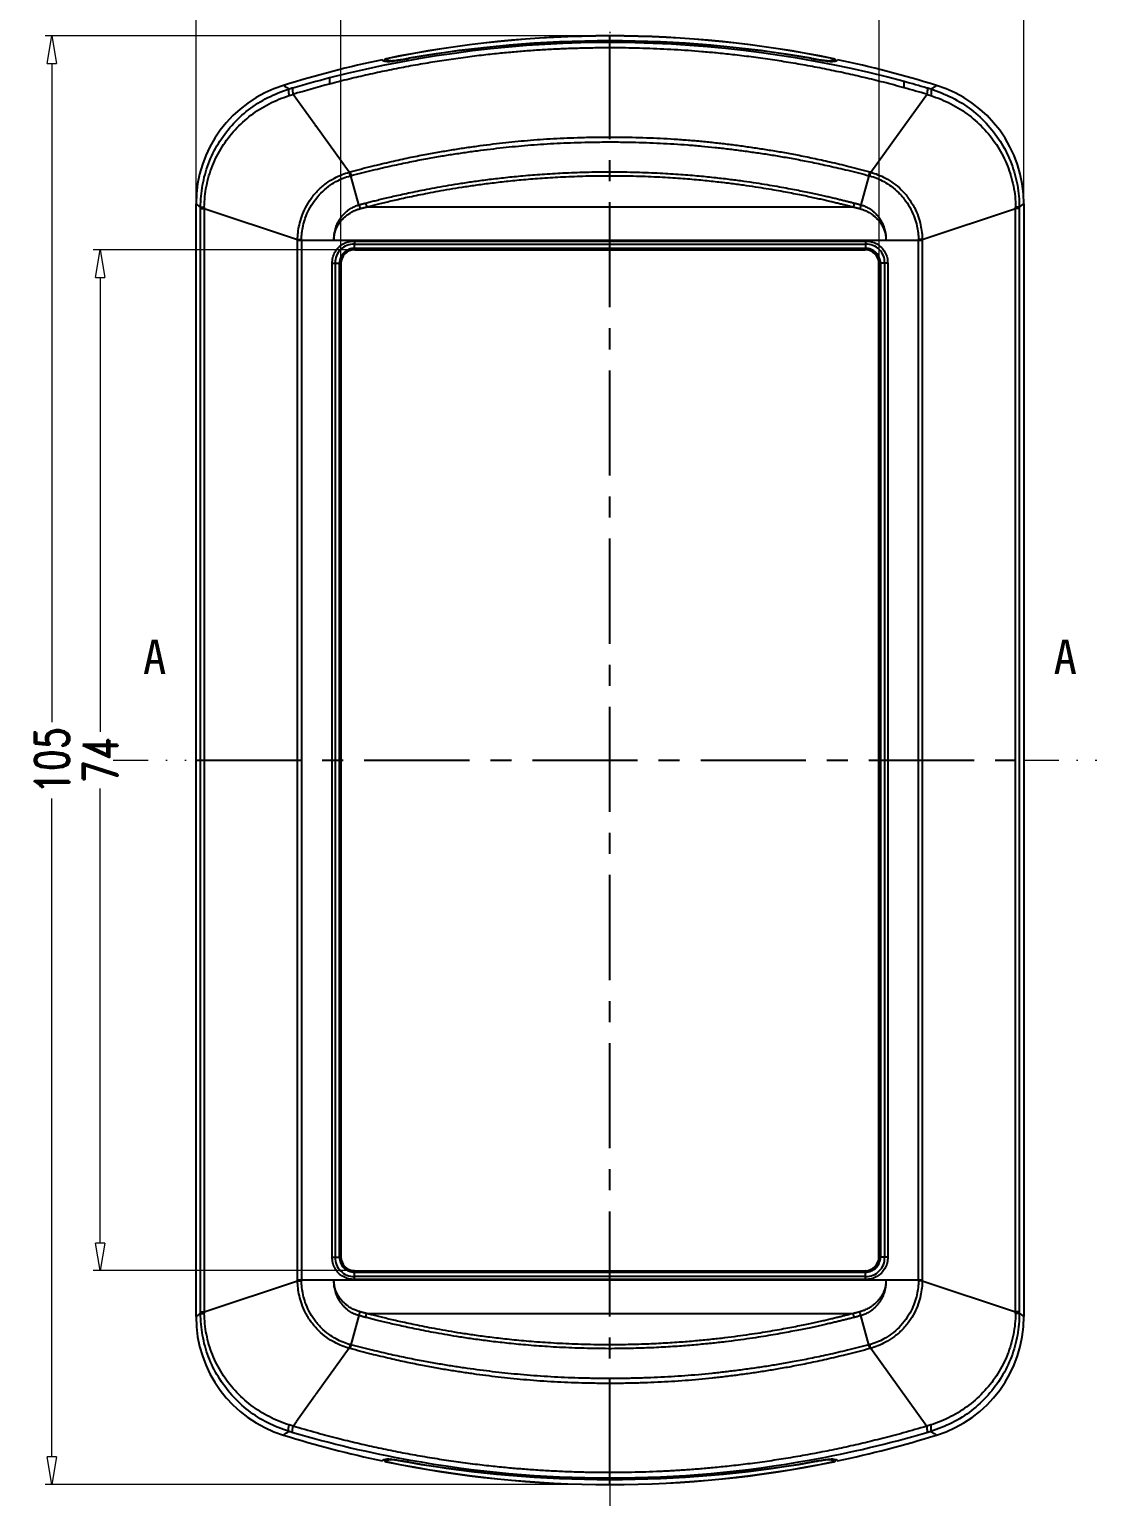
# Model space of a CAD drawing. Header units: millimetres. Extents: x 6083 to 6448, y 1315 to 1569.
# Drawn here: x 6227.2 to 6305.3, y 1408.4 to 1514.7 of the extents above; entities that cross this region are included whole.
import ezdxf
from ezdxf.enums import TextEntityAlignment as Align

# ---------------------------------------------------------------- set-up
doc = ezdxf.new("R2010")
doc.units = ezdxf.units.MM
doc.linetypes.add('CENTER', pattern=[50.8, 31.75, -6.35, 6.35, -6.35])
doc.linetypes.add('DIVIDE', pattern=[31.75, 12.7, -6.35, 0, -6.35, 0, -6.35])
doc.layers.add('dim', color=82, linetype='Continuous', lineweight=9)
doc.layers.add('hatch', color=56, linetype='Continuous', lineweight=9)
doc.styles.add('ROMAND', font='romand.shx', dxfattribs={"width": 0.75, "bigfont": 'gbcbig.shx'})
doc.styles.add('宋体', font='SimSun.ttf', dxfattribs={"height": 15})
doc.dimstyles.new('YanXiu', dxfattribs={"dimtxt": 2.5, "dimasz": 2.2, "dimexe": 1, "dimexo": 0, "dimgap": 0.66, "dimtad": 0, "dimzin": 9, "dimdsep": 46, "dimtxsty": 'ROMAND', "dimblk": 'CLOSEDBLANK', "dimcen": 0, "dimclrd": 3, "dimclre": 3, "dimclrt": 7, "dimazin": 2, "dimtfac": 1, "dimtofl": 0, "dimtmove": 0, "dimatfit": 3, "dimldrblk": 'CLOSEDBLANK', "dimfxl": 1, "dimlwd": 5, "dimlwe": 5, "dimarcsym": 0})

# ---------------------------------------------------------------- blocks, each defined once
blk = doc.blocks.new('_ClosedBlank')
at = {"color": 0, "linetype": 'ByBlock', "lineweight": -2}
for p, q in [((-1, 0.167), (0, 0)), ((-1, 0.167), (-1, -0.167)), ((0, 0), (-1, -0.167))]:
    blk.add_line(p, q, dxfattribs=at)
blk = doc.blocks.new('*D22')
at = {"layer": 'Defpoints', "color": 0, "transparency": 16777216}
for p in [(6288.81, 1521.97), (6249.81, 1497.76), (6288.81, 1497.76)]:
    blk.add_point(p, dxfattribs=at)
at = {"layer": 'dim', "color": 3, "lineweight": 5, "transparency": 16777216}
for p, q in [((6249.81, 1497.76), (6249.81, 1522.47)), ((6288.81, 1497.76), (6288.81, 1522.47)), ((6251.81, 1521.97), (6267.33, 1521.97)), ((6286.81, 1521.97), (6271.28, 1521.97))]:
    blk.add_line(p, q, dxfattribs=at)
at = {"layer": 'dim', "color": 3, "lineweight": 5, "transparency": 16777216, "xscale": 2, "yscale": 2, "zscale": 2, "rotation": 180}
blk.add_blockref('_ClosedBlank', (6249.81, 1521.97), dxfattribs=at)
at = {"layer": 'dim', "color": 3, "lineweight": 5, "transparency": 16777216, "xscale": 2, "yscale": 2, "zscale": 2}
blk.add_blockref('_ClosedBlank', (6288.81, 1521.97), dxfattribs=at)
at = {"layer": 'dim', "color": 7, "transparency": 16777216, "insert": (6269.31, 1521.97), "char_height": 2.5, "attachment_point": 5, "style": 'ROMAND'}
blk.add_mtext('39', dxfattribs=at)
blk = doc.blocks.new('*D23')
at = {"layer": 'Defpoints', "color": 0, "transparency": 16777216}
for p in [(6299.31, 1525.47), (6239.31, 1502.09), (6299.31, 1502.09)]:
    blk.add_point(p, dxfattribs=at)
at = {"layer": 'dim', "color": 3, "lineweight": 5, "transparency": 16777216}
for p, q in [((6239.31, 1502.09), (6239.31, 1525.97)), ((6241.31, 1525.47), (6267.33, 1525.47)), ((6297.31, 1525.47), (6271.28, 1525.47)), ((6299.31, 1502.09), (6299.31, 1525.97))]:
    blk.add_line(p, q, dxfattribs=at)
at = {"layer": 'dim', "color": 3, "lineweight": 5, "transparency": 16777216, "xscale": 2, "yscale": 2, "zscale": 2, "rotation": 180}
blk.add_blockref('_ClosedBlank', (6239.31, 1525.47), dxfattribs=at)
at = {"layer": 'dim', "color": 3, "lineweight": 5, "transparency": 16777216, "xscale": 2, "yscale": 2, "zscale": 2}
blk.add_blockref('_ClosedBlank', (6299.31, 1525.47), dxfattribs=at)
at = {"layer": 'dim', "color": 7, "transparency": 16777216, "insert": (6269.31, 1525.47), "char_height": 2.5, "attachment_point": 5, "style": 'ROMAND'}
blk.add_mtext('60', dxfattribs=at)
blk = doc.blocks.new('*D24')
at = {"layer": 'Defpoints', "color": 0, "transparency": 16777216}
for p in [(6250.8, 1498.76), (6232.36, 1424.76), (6250.8, 1424.76)]:
    blk.add_point(p, dxfattribs=at)
at = {"layer": 'dim', "color": 3, "lineweight": 5, "transparency": 16777216}
for p, q in [((6250.8, 1498.76), (6231.86, 1498.76)), ((6232.36, 1496.76), (6232.36, 1463.82)), ((6232.36, 1426.76), (6232.36, 1459.7)), ((6250.8, 1424.76), (6231.86, 1424.76))]:
    blk.add_line(p, q, dxfattribs=at)
at = {"layer": 'dim', "color": 3, "lineweight": 5, "transparency": 16777216, "xscale": 2, "yscale": 2, "zscale": 2}
for p, rotation in [((6232.36, 1498.76), 90), ((6232.36, 1424.76), 270)]:
    blk.add_blockref('_ClosedBlank', p, dxfattribs=dict(at, rotation=rotation))
at = {"layer": 'dim', "color": 7, "transparency": 16777216, "insert": (6232.36, 1461.76), "char_height": 2.5, "attachment_point": 5, "rotation": 90, "style": 'ROMAND'}
blk.add_mtext('74', dxfattribs=at)
blk = doc.blocks.new('*D25')
at = {"layer": 'Defpoints', "color": 0, "transparency": 16777216}
for p in [(6228.86, 1514.26), (6269.31, 1514.26), (6269.31, 1409.26)]:
    blk.add_point(p, dxfattribs=at)
at = {"layer": 'dim', "color": 3, "lineweight": 5, "transparency": 16777216}
for p, q in [((6269.31, 1514.26), (6228.36, 1514.26)), ((6228.86, 1512.26), (6228.86, 1464.53)), ((6228.86, 1411.26), (6228.86, 1458.98)), ((6269.31, 1409.26), (6228.36, 1409.26))]:
    blk.add_line(p, q, dxfattribs=at)
at = {"layer": 'dim', "color": 3, "lineweight": 5, "transparency": 16777216, "xscale": 2, "yscale": 2, "zscale": 2}
for p, rotation in [((6228.86, 1514.26), 90), ((6228.86, 1409.26), 270)]:
    blk.add_blockref('_ClosedBlank', p, dxfattribs=dict(at, rotation=rotation))
at = {"layer": 'dim', "color": 7, "transparency": 16777216, "insert": (6228.86, 1461.76), "char_height": 2.5, "attachment_point": 5, "rotation": 90, "style": 'ROMAND'}
blk.add_mtext('105', dxfattribs=at)

msp = doc.modelspace()

# ---------------------------------------------------------------- linework, layer by layer
at = {"color": 1, "linetype": 'CENTER', "ltscale": 0.24}
for p, q in [((6269.305, 1409.247), (6269.305, 1514.269)), ((6239.305, 1461.758), (6299.305, 1461.758))]:
    msp.add_line(p, q, dxfattribs=at)
at = {"color": 7, "linetype": 'Continuous'}
for p, q in [((6253.077, 1512.606), (6253.08, 1512.596)), ((6254.683, 1512.637), (6254.72, 1512.643)), ((6283.891, 1512.643), (6283.927, 1512.637)), ((6285.531, 1512.596), (6285.534, 1512.606)), ((6248.983, 1511.215), (6248.983, 1510.771)), ((6290.628, 1510.501), (6290.628, 1510.952)), ((6246.048, 1509.935), (6246.338, 1510.027)), ((6247.921, 1507.833), (6246.338, 1510.027)), ((6290.197, 1507.151), (6292.273, 1510.027)), ((6292.273, 1510.027), (6292.562, 1509.935)), ((6250.409, 1504.386), (6247.988, 1507.74)), ((6288.202, 1504.386), (6290.197, 1507.151)), ((6250.409, 1504.386), (6250.47, 1504.402)), ((6250.471, 1504.113), (6250.533, 1504.13)), ((6251.115, 1502.017), (6250.533, 1504.13)), ((6288.078, 1504.13), (6287.495, 1502.017)), ((6288.141, 1504.403), (6288.202, 1504.386)), ((6239.635, 1501.847), (6239.305, 1502.09)), ((6239.305, 1421.426), (6239.305, 1502.09)), ((6239.635, 1501.749), (6239.635, 1501.847)), ((6251.678, 1501.865), (6286.933, 1501.865)), ((6298.976, 1501.847), (6299.305, 1502.09)), ((6298.976, 1501.847), (6298.976, 1501.749)), ((6299.305, 1502.09), (6299.305, 1421.426)), ((6239.635, 1501.749), (6239.904, 1501.749)), ((6239.635, 1421.767), (6239.635, 1501.749)), ((6239.904, 1501.75), (6246.666, 1499.497)), ((6239.904, 1501.749), (6239.904, 1421.767)), ((6291.944, 1499.497), (6298.707, 1501.75)), ((6298.976, 1501.749), (6298.707, 1501.749)), ((6298.707, 1421.767), (6298.707, 1501.749)), ((6298.976, 1501.749), (6298.976, 1421.767)), ((6246.666, 1499.497), (6246.945, 1499.495)), ((6246.666, 1499.45), (6291.944, 1499.45)), ((6246.666, 1424.066), (6246.666, 1499.45)), ((6246.945, 1499.45), (6246.945, 1424.066)), ((6250.778, 1499.389), (6250.777, 1498.862)), ((6250.777, 1499.171), (6287.833, 1499.171)), ((6287.833, 1498.862), (6250.777, 1498.862)), ((6287.827, 1498.78), (6250.784, 1498.78)), ((6250.784, 1498.78), (6250.804, 1498.76)), ((6250.785, 1499.389), (6287.826, 1499.389)), ((6250.804, 1498.76), (6287.807, 1498.76)), ((6287.827, 1498.78), (6287.807, 1498.76)), ((6287.833, 1499.389), (6287.833, 1499.171)), ((6287.833, 1499.171), (6287.833, 1498.862)), ((6291.944, 1499.497), (6291.665, 1499.495)), ((6291.666, 1424.066), (6291.666, 1499.45)), ((6291.944, 1499.45), (6291.944, 1424.066)), ((6249.176, 1497.788), (6249.394, 1497.788)), ((6249.176, 1425.736), (6249.176, 1497.78)), ((6249.394, 1497.788), (6249.703, 1497.788)), ((6249.394, 1497.788), (6249.394, 1425.728)), ((6249.703, 1425.728), (6249.703, 1497.788)), ((6249.785, 1497.782), (6249.805, 1497.761)), ((6249.785, 1497.782), (6249.785, 1425.734)), ((6249.805, 1497.761), (6249.805, 1425.755)), ((6288.826, 1497.782), (6288.805, 1497.761)), ((6288.805, 1425.755), (6288.805, 1497.761)), ((6288.826, 1425.734), (6288.826, 1497.782)), ((6289.434, 1497.788), (6288.908, 1497.788)), ((6288.908, 1497.788), (6288.908, 1425.728)), ((6289.217, 1425.728), (6289.217, 1497.788)), ((6289.434, 1497.78), (6289.434, 1425.736)), ((6249.176, 1425.728), (6249.394, 1425.728)), ((6249.394, 1425.728), (6249.703, 1425.728)), ((6249.785, 1425.734), (6249.805, 1425.755)), ((6288.826, 1425.734), (6288.805, 1425.755)), ((6289.434, 1425.728), (6288.908, 1425.728)), ((6287.833, 1424.345), (6250.777, 1424.345)), ((6250.778, 1424.127), (6250.778, 1424.654)), ((6250.778, 1424.654), (6287.833, 1424.654)), ((6250.784, 1424.736), (6250.804, 1424.756)), ((6250.784, 1424.736), (6287.827, 1424.736)), ((6250.804, 1424.756), (6287.807, 1424.756)), ((6287.827, 1424.736), (6287.807, 1424.756)), ((6287.833, 1424.345), (6287.833, 1424.654)), ((6287.833, 1424.127), (6287.833, 1424.345)), ((6239.904, 1421.766), (6246.666, 1424.019)), ((6291.944, 1424.066), (6246.666, 1424.066)), ((6246.666, 1424.019), (6246.945, 1424.021)), ((6287.826, 1424.127), (6250.785, 1424.127)), ((6291.944, 1424.019), (6291.665, 1424.021)), ((6291.944, 1424.019), (6298.707, 1421.766)), ((6239.635, 1421.669), (6239.305, 1421.426)), ((6239.635, 1421.669), (6239.635, 1421.767)), ((6239.635, 1421.767), (6239.904, 1421.767)), ((6251.115, 1421.499), (6250.533, 1419.386)), ((6251.678, 1421.651), (6286.933, 1421.651)), ((6288.078, 1419.386), (6287.495, 1421.499)), ((6298.976, 1421.767), (6298.707, 1421.767)), ((6298.976, 1421.767), (6298.976, 1421.669)), ((6298.976, 1421.669), (6299.305, 1421.426)), ((6250.409, 1419.13), (6247.988, 1415.776)), ((6250.47, 1419.114), (6250.409, 1419.13)), ((6250.533, 1419.386), (6250.471, 1419.403)), ((6288.202, 1419.13), (6288.141, 1419.113)), ((6288.202, 1419.13), (6292.273, 1413.489)), ((6247.921, 1415.683), (6246.576, 1413.82)), ((6246.338, 1413.489), (6246.048, 1413.581)), ((6246.338, 1413.489), (6246.576, 1413.82)), ((6292.562, 1413.581), (6292.273, 1413.489)), ((6253.08, 1410.92), (6253.077, 1410.91)), ((6254.72, 1410.873), (6254.683, 1410.879)), ((6283.927, 1410.879), (6283.891, 1410.873)), ((6285.534, 1410.91), (6285.531, 1410.92))]:
    msp.add_line(p, q, dxfattribs=at)
for centre, radius, start, end in [((6269.305, 1431.944), 81.835, 74.89673, 104.37917), ((6269.305, 1434.258), 80.011, 78.29749, 101.70251), ((6269.305, 1434.258), 80, 78.29819, 101.70181), ((6269.305, 1428.76), 85.126, 80.11124, 99.88876), ((6269.305, 1428.758), 85.144, 80.13651, 99.86349), ((6269.305, 1434.258), 80, 101.90034, 107.21133), ((6253.117, 1512.41), 0.2, 101.70251, 165.86697), ((6253.121, 1512.403), 0.201, 153.65234, 164.38127), ((6253.121, 1512.4), 0.201, 153.63052, 163.57429), ((6253.119, 1512.404), 0.199, 131.00105, 153.56978), ((6253.12, 1512.4), 0.199, 130.42677, 153.55119), ((6253.118, 1512.405), 0.197, 127.5384, 130.99511), ((6253.118, 1512.402), 0.197, 127.52809, 130.41763), ((6285.493, 1512.41), 0.2, 14.13288, 78.29749), ((6285.492, 1512.402), 0.197, 49.58263, 52.47202), ((6285.493, 1512.405), 0.197, 49.00492, 52.4616), ((6285.491, 1512.4), 0.199, 26.44891, 49.57349), ((6285.492, 1512.404), 0.199, 26.43024, 48.99897), ((6285.489, 1512.4), 0.201, 16.42581, 26.36958), ((6285.49, 1512.403), 0.201, 15.61874, 26.34768), ((6269.305, 1434.258), 80, 72.78867, 78.09966), ((6253.473, 1512.273), 0.196, 127.95039, 132.25858), ((6285.138, 1512.273), 0.196, 47.73645, 52.04953), ((6248.29, 1502.093), 8.985, 107.19763, 180.0137), ((6277.672, 1403.421), 111.559, 106.31878, 106.4668), ((6269.264, 1432.146), 81.629, 104.38648, 106.32007), ((6269.352, 1433.276), 80.127, 104.72726, 106.69205), ((6269.497, 1432.883), 80.44, 73.55089, 74.77047), ((6269.337, 1432.111), 81.665, 73.68049, 74.88747), ((6260.772, 1402.856), 112.148, 73.5334, 73.68082), ((6290.321, 1502.093), 8.985, 359.9863, 72.80237), ((6255.629, 1505.435), 5.324, 191.3659, 194.37809), ((6255.733, 1505.477), 5.372, 191.5399, 194.52513), ((6282.878, 1505.478), 5.372, 345.47222, 348.46001), ((6286.716, 1499.905), 4.44, 71.3124, 72.13261), ((6282.982, 1505.436), 5.325, 345.61746, 348.62959), ((6248.114, 1501.749), 8.21, 179.2618, 179.99563), ((6290.497, 1501.749), 8.21, 0.00437, 0.7382), ((6252.519, 1499.45), 5.852, 179.53854, 180.00137), ((6251.781, 1499.474), 4.836, 179.75134, 180.28457), ((6250.727, 1497.838), 1.334, 87.85576, 182.13985), ((6250.773, 1497.792), 1.07, 89.77382, 180.24401), ((6250.783, 1497.782), 0.998, 89.95139, 180.02977), ((6287.828, 1497.782), 0.998, 359.95141, 90.02981), ((6287.883, 1497.838), 1.334, 357.85576, 92.13985), ((6287.838, 1497.792), 1.07, 359.77529, 90.24258), ((6286.829, 1499.474), 4.836, 359.71543, 0.24866), ((6286.062, 1499.45), 5.882, 359.9998, 0.4603), ((6250.727, 1425.678), 1.334, 177.86101, 272.14502), ((6250.773, 1425.724), 1.07, 179.75299, 270.24094), ((6250.783, 1425.734), 0.998, 179.96382, 270.03344), ((6287.828, 1425.734), 0.998, 269.96381, 0.03345), ((6287.838, 1425.724), 1.07, 269.75299, 0.24094), ((6287.883, 1425.678), 1.334, 267.86101, 2.14502), ((6252.532, 1424.066), 5.866, 179.99916, 180.46094), ((6251.781, 1424.042), 4.836, 179.71543, 180.24866), ((6286.829, 1424.042), 4.836, 359.75134, 0.28457), ((6286.063, 1424.066), 5.881, 359.53966, 0.00024), ((6248.29, 1421.423), 8.985, 179.9863, 252.80237), ((6248.114, 1421.767), 8.21, 180.00437, 180.7382), ((6290.321, 1421.423), 8.985, 287.19763, 0.0137), ((6290.497, 1421.767), 8.21, 359.2618, 359.99563), ((6255.63, 1418.08), 5.325, 165.61596, 168.62783), ((6255.733, 1418.039), 5.372, 165.4748, 168.46237), ((6286.716, 1423.611), 4.44, 287.86741, 288.68762), ((6282.877, 1418.038), 5.372, 11.54225, 14.5277), ((6282.982, 1418.08), 5.325, 11.37025, 14.38247), ((6269.305, 1489.258), 80, 252.78867, 258.09966), ((6277.672, 1520.095), 111.559, 253.5332, 253.68122), ((6269.258, 1491.349), 81.607, 253.68021, 259.73446), ((6269.352, 1491.354), 81.612, 280.26566, 286.31934), ((6269.305, 1489.258), 80, 281.90034, 287.21133), ((6260.772, 1520.66), 112.148, 286.31918, 286.4666), ((6253.117, 1411.106), 0.2, 194.13289, 258.29749), ((6253.121, 1411.113), 0.201, 195.61876, 206.34768), ((6253.121, 1411.116), 0.201, 196.42583, 206.36958), ((6253.119, 1411.113), 0.199, 206.43024, 228.99897), ((6253.12, 1411.116), 0.199, 206.44891, 229.57349), ((6253.118, 1411.111), 0.197, 229.00492, 232.4616), ((6253.118, 1411.114), 0.197, 229.58263, 232.47202), ((6269.305, 1489.258), 80.011, 258.29749, 281.70251), ((6269.305, 1489.258), 80, 258.29819, 281.70181), ((6253.473, 1411.243), 0.196, 227.74135, 232.04954), ((6269.305, 1494.756), 85.126, 260.11124, 279.88876), ((6269.305, 1491.582), 81.844, 259.73065, 280.26931), ((6269.305, 1494.758), 85.144, 260.13651, 279.86349), ((6285.138, 1411.243), 0.196, 307.9504, 312.26348), ((6285.493, 1411.106), 0.2, 281.70251, 345.86698), ((6285.492, 1411.114), 0.197, 307.52809, 310.41763), ((6285.493, 1411.111), 0.197, 307.5384, 310.99511), ((6285.491, 1411.116), 0.199, 310.42677, 333.55119), ((6285.492, 1411.113), 0.199, 311.00105, 333.56978), ((6285.489, 1411.116), 0.201, 333.63052, 343.57432), ((6285.49, 1411.113), 0.201, 333.65234, 344.38129)]:
    msp.add_arc(centre, radius, start, end, dxfattribs=at)
for centre, major_axis, start_param, end_param in [((6250.807, 1497.759), (0.709, -0.709), 2.357564, 3.9256213), ((6287.804, 1497.759), (0.709, 0.709), -0.7840286, 0.7840286), ((6250.807, 1425.757), (0.709, 0.709), 2.357564, 3.9256213), ((6287.804, 1425.757), (-0.709, 0.709), 2.357564, 3.9256213)]:
    msp.add_ellipse(centre, major_axis=major_axis, ratio=0.9972647, start_param=start_param, end_param=end_param, dxfattribs=at)
for points, start_tangent, end_tangent in [([(6290.628, 1510.501), (6289.125, 1510.901), (6287.739, 1511.243), (6286.392, 1511.549), (6285.029, 1511.835), (6283.638, 1512.101), (6282.245, 1512.342), (6280.913, 1512.548), (6279.531, 1512.739), (6278.189, 1512.9), (6277.007, 1513.024), (6275.966, 1513.117), (6274.97, 1513.194), (6273.963, 1513.259), (6272.952, 1513.312), (6271.943, 1513.352), (6270.933, 1513.379), (6269.911, 1513.393), (6268.866, 1513.394), (6267.797, 1513.381), (6266.712, 1513.353), (6265.619, 1513.31), (6264.521, 1513.252), (6263.436, 1513.18), (6262.367, 1513.094), (6261.243, 1512.988), (6260.002, 1512.852), (6258.656, 1512.683), (6257.293, 1512.488), (6255.924, 1512.268), (6254.522, 1512.017), (6253.13, 1511.743), (6251.765, 1511.449), (6250.404, 1511.13), (6248.983, 1510.771)], (-0.9637779, 0.2667062), (-0.9671529, -0.2541952)), ([(6252.809, 1512.539), (6252.862, 1512.481), (6252.981, 1512.438), (6253.165, 1512.408)], (0.3037825, -0.9527414), (0.994465, -0.1050681)), ([(6253.079, 1512.599), (6252.997, 1512.562)], (-0.9791799, -0.2029945), (-0.7929695, -0.6092614)), ([(6253.08, 1512.596), (6252.998, 1512.558)], (-0.9791634, -0.203074), (-0.7930719, -0.6091281)), ([(6253.08, 1512.596), (6253.132, 1512.539), (6253.25, 1512.495)], (0.2943497, -0.9556978), (0.9744759, -0.2244922)), ([(6253.165, 1512.408), (6253.249, 1512.408), (6253.387, 1512.42), (6253.575, 1512.443), (6253.805, 1512.476), (6254.072, 1512.518), (6254.369, 1512.567), (6254.686, 1512.621)], (0.994465, -0.1050681), (0.9851555, 0.1716643)), ([(6253.25, 1512.495), (6253.433, 1512.465)], (0.9744759, -0.2244922), (0.9941869, -0.1076679)), ([(6253.433, 1512.465), (6253.352, 1512.428)], (-0.9782755, -0.207309), (-0.7885909, -0.6149182)), ([(6253.433, 1512.465), (6253.455, 1512.464), (6253.486, 1512.464), (6253.53, 1512.467), (6253.588, 1512.472), (6253.665, 1512.48), (6253.762, 1512.492), (6253.885, 1512.508), (6254.038, 1512.531), (6254.225, 1512.56), (6254.451, 1512.597), (6254.683, 1512.637)], (0.9941877, -0.1076607), (0.9853576, 0.1705002)), ([(6254.72, 1512.643), (6254.708, 1512.624)], (-0.917194, -0.398441), (-0.276214, -0.9610962)), ([(6283.891, 1512.643), (6283.903, 1512.624)], (0.9171187, -0.3986143), (0.2761998, -0.9611002)), ([(6283.925, 1512.621), (6284.243, 1512.567), (6284.54, 1512.518), (6284.808, 1512.476), (6285.038, 1512.443), (6285.224, 1512.42), (6285.362, 1512.408), (6285.446, 1512.408)], (0.9851555, -0.1716643), (0.994465, 0.1050681)), ([(6283.927, 1512.637), (6284.178, 1512.594), (6284.419, 1512.555), (6284.615, 1512.525), (6284.771, 1512.502), (6284.895, 1512.486), (6284.99, 1512.475), (6285.062, 1512.468), (6285.115, 1512.465), (6285.153, 1512.464), (6285.178, 1512.465)], (0.9853573, -0.1705019), (0.9941869, 0.1076681)), ([(6285.178, 1512.465), (6285.361, 1512.495)], (0.9941868, 0.1076688), (0.9744775, 0.224485)), ([(6285.178, 1512.465), (6285.258, 1512.428)], (0.9782752, -0.2073105), (0.7885902, -0.6149192)), ([(6285.361, 1512.495), (6285.479, 1512.539), (6285.531, 1512.596)], (0.9744775, 0.224485), (0.29435, 0.9556977)), ([(6285.446, 1512.408), (6285.63, 1512.438), (6285.749, 1512.481), (6285.802, 1512.539)], (0.994465, 0.1050681), (0.3037825, 0.9527414)), ([(6285.531, 1512.596), (6285.612, 1512.558)], (0.9791638, -0.2030719), (0.7930731, -0.6091265)), ([(6285.532, 1512.599), (6285.613, 1512.562)], (0.9791798, -0.2029948), (0.7929695, -0.6092614)), ([(6239.635, 1501.847), (6239.777, 1503.439), (6240.208, 1504.994), (6240.923, 1506.459), (6241.9, 1507.778), (6243.11, 1508.904), (6244.506, 1509.787), (6246.05, 1510.404)], (-0.0002441, 1), (0.9586603, 0.2845529)), ([(6246.05, 1510.404), (6245.951, 1510.468), (6245.851, 1510.534), (6245.745, 1510.603), (6245.634, 1510.676)], (-0.8369937, 0.5472125), (-0.8378872, 0.5458434)), ([(6246.049, 1510.404), (6246.018, 1510.327), (6246.017, 1510.166), (6246.048, 1509.935)], (-0.8319719, -0.5548177), (0.1742805, -0.984696)), ([(6246.326, 1510.486), (6246.3, 1510.412), (6246.304, 1510.254), (6246.337, 1510.027)], (-0.8137032, -0.5812806), (0.1826322, -0.9831813)), ([(6292.284, 1510.486), (6292.31, 1510.412), (6292.306, 1510.254), (6292.273, 1510.027)], (0.8136899, -0.5812992), (-0.182624, -0.9831828)), ([(6292.561, 1510.404), (6292.659, 1510.468), (6292.76, 1510.534), (6292.865, 1510.603), (6292.977, 1510.676)], (0.8369937, 0.5472125), (0.8378872, 0.5458434)), ([(6292.561, 1510.404), (6294.105, 1509.787), (6295.5, 1508.904), (6296.711, 1507.778), (6297.688, 1506.459), (6298.402, 1504.993), (6298.833, 1503.439), (6298.976, 1501.847)], (0.9586603, -0.2845531), (-0.0002448, -1)), ([(6292.561, 1510.404), (6292.593, 1510.327), (6292.593, 1510.166), (6292.562, 1509.935)], (0.831992, -0.5547877), (-0.1742791, -0.9846963)), ([(6239.905, 1501.855), (6240.061, 1503.37), (6240.493, 1504.839), (6241.192, 1506.216), (6242.135, 1507.454), (6243.286, 1508.506), (6244.599, 1509.337), (6246.048, 1509.935)], (0.0116755, 0.9999318), (0.9531935, 0.302361)), ([(6292.562, 1509.935), (6294.012, 1509.337), (6295.325, 1508.507), (6296.475, 1507.454), (6297.418, 1506.216), (6298.117, 1504.839), (6298.55, 1503.37), (6298.706, 1501.855)], (0.9531926, -0.3023638), (0.0116734, -0.9999319)), ([(6247.921, 1507.833), (6247.938, 1507.794), (6247.962, 1507.76)], (0.3077248, -0.9514754), (0.5817603, -0.8133603)), ([(6247.962, 1507.76), (6247.972, 1507.747), (6247.988, 1507.74)], (0.5817603, -0.8133603), (0.978374, -0.2068435)), ([(6250.47, 1504.402), (6252.041, 1504.815), (6253.464, 1505.157), (6254.752, 1505.438), (6255.915, 1505.669), (6256.965, 1505.858), (6257.93, 1506.019), (6258.915, 1506.169), (6259.907, 1506.308), (6260.849, 1506.428), (6261.754, 1506.533), (6262.644, 1506.624), (6263.549, 1506.705), (6264.493, 1506.775), (6265.461, 1506.832), (6266.442, 1506.877), (6267.466, 1506.91), (6268.575, 1506.929), (6269.786, 1506.931), (6270.915, 1506.915), (6271.956, 1506.885), (6272.956, 1506.842), (6273.959, 1506.785), (6274.966, 1506.712), (6275.962, 1506.625), (6276.943, 1506.524), (6277.91, 1506.41), (6278.885, 1506.284), (6279.879, 1506.142), (6280.855, 1505.991), (6281.828, 1505.827), (6282.876, 1505.634), (6284.015, 1505.405), (6285.252, 1505.133), (6286.613, 1504.804), (6288.141, 1504.403)], (0.9645157, 0.2640255), (0.9645041, -0.2640678)), ([(6250.533, 1504.13), (6252.101, 1504.529), (6253.521, 1504.859), (6254.806, 1505.131), (6255.966, 1505.354), (6257.012, 1505.538), (6257.974, 1505.693), (6258.956, 1505.838), (6259.945, 1505.972), (6260.884, 1506.089), (6261.786, 1506.19), (6262.672, 1506.278), (6263.574, 1506.356), (6264.513, 1506.423), (6265.477, 1506.479), (6266.453, 1506.522), (6267.473, 1506.553), (6268.578, 1506.572), (6269.784, 1506.574), (6270.909, 1506.559), (6271.945, 1506.53), (6272.941, 1506.488), (6273.939, 1506.433), (6274.942, 1506.363), (6275.934, 1506.278), (6276.91, 1506.181), (6277.874, 1506.071), (6278.846, 1505.949), (6279.838, 1505.812), (6280.811, 1505.666), (6281.78, 1505.507), (6282.825, 1505.321), (6283.96, 1505.1), (6285.194, 1504.836), (6286.552, 1504.519), (6288.078, 1504.13)], (0.9666103, 0.256251), (0.9665985, -0.2562954)), ([(6246.666, 1499.497), (6246.7, 1500.018), (6246.793, 1500.569), (6246.964, 1501.164), (6247.238, 1501.806), (6247.641, 1502.468), (6248.166, 1503.084), (6248.751, 1503.582), (6249.332, 1503.947), (6249.887, 1504.206), (6250.409, 1504.386)], (0.0133458, 0.9999109), (0.9594803, 0.2817758)), ([(6246.945, 1499.495), (6246.975, 1499.984), (6247.063, 1500.503), (6247.225, 1501.062), (6247.485, 1501.666), (6247.863, 1502.288), (6248.353, 1502.869), (6248.899, 1503.345), (6249.444, 1503.699), (6249.97, 1503.948), (6250.471, 1504.113)], (0.0073128, 0.9999733), (0.9660315, 0.2584244)), ([(6251.592, 1502.143), (6251.919, 1502.227), (6252.281, 1502.319), (6252.68, 1502.417), (6253.119, 1502.523), (6253.6, 1502.635), (6254.129, 1502.754), (6254.709, 1502.88), (6255.346, 1503.012), (6256.043, 1503.149), (6256.804, 1503.291), (6257.632, 1503.436), (6258.531, 1503.581), (6259.51, 1503.726), (6260.575, 1503.867), (6261.736, 1504.003), (6263.002, 1504.128), (6264.384, 1504.239), (6265.893, 1504.329), (6267.542, 1504.39), (6269.345, 1504.412), (6271.236, 1504.385), (6272.948, 1504.317), (6274.447, 1504.223), (6275.78, 1504.113), (6276.974, 1503.992), (6278.048, 1503.866), (6279.016, 1503.738), (6279.893, 1503.61), (6280.69, 1503.483), (6281.416, 1503.36), (6282.079, 1503.241), (6282.684, 1503.127), (6283.237, 1503.017), (6283.744, 1502.913), (6284.208, 1502.814), (6284.633, 1502.72), (6285.023, 1502.632), (6285.382, 1502.548), (6285.713, 1502.47), (6286.019, 1502.396), (6286.302, 1502.326), (6286.562, 1502.26), (6286.801, 1502.2), (6287.019, 1502.143)], (0.9677282, 0.2519962), (0.9677268, -0.2520016)), ([(6251.678, 1501.865), (6252.004, 1501.949), (6252.364, 1502.04), (6252.761, 1502.139), (6253.198, 1502.244), (6253.677, 1502.356), (6254.203, 1502.475), (6254.78, 1502.6), (6255.414, 1502.733), (6256.108, 1502.87), (6256.865, 1503.012), (6257.689, 1503.156), (6258.583, 1503.301), (6259.557, 1503.446), (6260.617, 1503.587), (6261.773, 1503.723), (6263.033, 1503.848), (6264.408, 1503.959), (6265.909, 1504.049), (6267.55, 1504.109), (6269.345, 1504.132), (6271.226, 1504.105), (6272.93, 1504.037), (6274.422, 1503.943), (6275.748, 1503.833), (6276.937, 1503.712), (6278.005, 1503.586), (6278.969, 1503.458), (6279.842, 1503.33), (6280.635, 1503.204), (6281.357, 1503.081), (6282.017, 1502.962), (6282.619, 1502.847), (6283.17, 1502.738), (6283.673, 1502.634), (6284.135, 1502.535), (6284.558, 1502.441), (6284.946, 1502.353), (6285.304, 1502.27), (6285.633, 1502.191), (6285.938, 1502.117), (6286.219, 1502.047), (6286.478, 1501.982), (6286.715, 1501.921), (6286.933, 1501.865)], (0.9674693, 0.2529883), (0.967468, -0.2529932)), ([(6288.139, 1504.114), (6288.647, 1503.946), (6289.161, 1503.702), (6289.692, 1503.361), (6290.233, 1502.894), (6290.731, 1502.311), (6291.121, 1501.676), (6291.385, 1501.064), (6291.547, 1500.504), (6291.635, 1499.988), (6291.665, 1499.495)], (0.9660281, -0.258437), (0.0073136, -0.9999733)), ([(6288.202, 1504.386), (6288.73, 1504.204), (6289.272, 1503.951), (6289.837, 1503.598), (6290.418, 1503.11), (6290.952, 1502.493), (6291.367, 1501.817), (6291.647, 1501.166), (6291.817, 1500.571), (6291.91, 1500.023), (6291.944, 1499.497)], (0.9594748, -0.2817943), (0.0133451, -0.999911)), ([(6239.635, 1501.847), (6239.674, 1501.85), (6239.766, 1501.853), (6239.905, 1501.855)], (0.9766728, 0.2147331), (0.999918, 0.012806)), ([(6249.305, 1499.45), (6249.304, 1499.592), (6249.311, 1499.739), (6249.327, 1499.896), (6249.356, 1500.067), (6249.402, 1500.253), (6249.47, 1500.457), (6249.564, 1500.678), (6249.685, 1500.905), (6249.83, 1501.121), (6249.99, 1501.316), (6250.156, 1501.482), (6250.317, 1501.618), (6250.47, 1501.725), (6250.613, 1501.811), (6250.747, 1501.88), (6250.873, 1501.935), (6250.995, 1501.98), (6251.115, 1502.017)], (-0.03647, 0.9993347), (0.9644791, 0.2641592)), ([(6251.115, 1502.017), (6251.209, 1502.042), (6251.303, 1502.067), (6251.397, 1502.092), (6251.494, 1502.118), (6251.592, 1502.143)], (0.964762, 0.2631241), (0.9677075, 0.2520759)), ([(6251.115, 1502.017), (6251.143, 1501.92), (6251.173, 1501.827), (6251.204, 1501.742)], (0.2565585, -0.9665287), (0.3655535, -0.9307903)), ([(6251.204, 1501.742), (6251.297, 1501.766), (6251.391, 1501.79), (6251.485, 1501.814), (6251.581, 1501.839), (6251.678, 1501.865)], (0.9686676, 0.2483608), (0.9629577, 0.2696526)), ([(6251.592, 1502.143), (6251.618, 1502.045), (6251.648, 1501.951), (6251.678, 1501.865)], (0.2460563, -0.9692555), (0.3546635, -0.934994)), ([(6287.019, 1502.143), (6286.993, 1502.045), (6286.963, 1501.951), (6286.933, 1501.865)], (-0.2464765, -0.9691488), (-0.3541557, -0.9351865)), ([(6286.933, 1501.865), (6287.029, 1501.839), (6287.125, 1501.814), (6287.22, 1501.79), (6287.313, 1501.766), (6287.407, 1501.742)], (0.9629702, -0.2696077), (0.9686675, -0.2483612)), ([(6287.019, 1502.143), (6287.116, 1502.118), (6287.213, 1502.092), (6287.308, 1502.067), (6287.401, 1502.042), (6287.495, 1502.017)], (0.9677047, -0.2520864), (0.9647618, -0.2631246)), ([(6287.495, 1502.017), (6287.468, 1501.92), (6287.438, 1501.827), (6287.407, 1501.742)], (-0.2565462, -0.966532), (-0.3655566, -0.9307891)), ([(6287.495, 1502.017), (6287.613, 1501.981), (6287.737, 1501.935), (6287.868, 1501.878), (6288.006, 1501.807), (6288.151, 1501.719), (6288.302, 1501.611), (6288.456, 1501.481), (6288.612, 1501.326), (6288.763, 1501.145), (6288.904, 1500.939), (6289.028, 1500.716), (6289.128, 1500.49), (6289.202, 1500.276), (6289.252, 1500.077), (6289.284, 1499.895), (6289.301, 1499.731), (6289.307, 1499.583), (6289.305, 1499.45)], (0.964479, -0.2641595), (-0.0364589, -0.9993352)), ([(6298.976, 1501.847), (6298.937, 1501.85), (6298.845, 1501.853), (6298.706, 1501.855)], (-0.9766872, 0.2146674), (-0.999918, 0.0128049)), ([(6249.305, 1499.45), (6249.306, 1499.592), (6249.318, 1499.739), (6249.344, 1499.893), (6249.386, 1500.059), (6249.449, 1500.236), (6249.537, 1500.427), (6249.655, 1500.628), (6249.799, 1500.828), (6249.961, 1501.015), (6250.133, 1501.179), (6250.304, 1501.315), (6250.465, 1501.424), (6250.612, 1501.51), (6250.748, 1501.578), (6250.872, 1501.633), (6250.988, 1501.676), (6251.097, 1501.712), (6251.204, 1501.742)], (-0.0364736, 0.9993346), (0.9686605, 0.2483883)), ([(6287.407, 1501.742), (6287.511, 1501.713), (6287.623, 1501.676), (6287.742, 1501.631), (6287.871, 1501.575), (6288.008, 1501.505), (6288.154, 1501.419), (6288.309, 1501.314), (6288.469, 1501.186), (6288.63, 1501.035), (6288.788, 1500.858), (6288.934, 1500.662), (6289.057, 1500.457), (6289.153, 1500.258), (6289.221, 1500.069), (6289.267, 1499.892), (6289.294, 1499.73), (6289.305, 1499.583), (6289.305, 1499.45)], (0.9686607, -0.2483878), (-0.0364572, -0.9993352)), ([(6249.176, 1497.78), (6249.22, 1498.197), (6249.375, 1498.592), (6249.632, 1498.931), (6249.97, 1499.188), (6250.366, 1499.345), (6250.785, 1499.389)], (-0.0292547, 0.999572), (0.9996825, -0.025199)), ([(6250.784, 1498.78), (6250.782, 1498.792), (6250.78, 1498.82), (6250.778, 1498.862)], (-0.4512948, 0.8923749), (-0.0390682, 0.9992365)), ([(6287.826, 1499.389), (6288.242, 1499.345), (6288.637, 1499.19), (6288.976, 1498.934), (6289.233, 1498.595), (6289.39, 1498.2), (6289.434, 1497.78)], (0.999572, 0.0292547), (-0.025199, -0.9996825)), ([(6287.827, 1498.78), (6287.829, 1498.792), (6287.831, 1498.82), (6287.833, 1498.862)], (0.4626571, 0.8865373), (0.0396762, 0.9992126)), ([(6249.785, 1497.782), (6249.773, 1497.784), (6249.745, 1497.786), (6249.703, 1497.788)], (-0.8865373, 0.4626571), (-0.9992126, 0.0396762)), ([(6288.826, 1497.782), (6288.838, 1497.784), (6288.865, 1497.786), (6288.908, 1497.788)], (0.8923749, 0.4512948), (0.9992365, 0.0390682)), ([(6250.785, 1424.127), (6250.369, 1424.171), (6249.974, 1424.326), (6249.634, 1424.583), (6249.377, 1424.921), (6249.221, 1425.317), (6249.176, 1425.736)], (-0.9995715, -0.0292727), (0.0251821, 0.9996829)), ([(6249.785, 1425.734), (6249.773, 1425.732), (6249.745, 1425.73), (6249.703, 1425.728)], (-0.8922113, -0.4516181), (-0.9992379, -0.0390342)), ([(6289.434, 1425.736), (6289.391, 1425.32), (6289.235, 1424.924), (6288.978, 1424.585), (6288.64, 1424.328), (6288.244, 1424.171), (6287.826, 1424.127)], (0.0292727, -0.9995715), (-0.9996829, 0.0251821)), ([(6288.826, 1425.734), (6288.838, 1425.732), (6288.865, 1425.73), (6288.908, 1425.728)], (0.886536, -0.4626596), (0.9992126, -0.0396758)), ([(6250.784, 1424.736), (6250.782, 1424.724), (6250.78, 1424.696), (6250.778, 1424.654)], (-0.4626596, -0.886536), (-0.0396758, -0.9992126)), ([(6287.827, 1424.736), (6287.829, 1424.724), (6287.831, 1424.696), (6287.833, 1424.654)], (0.4516181, -0.8922113), (0.0390342, -0.9992379)), ([(6250.409, 1419.13), (6249.881, 1419.312), (6249.339, 1419.565), (6248.773, 1419.918), (6248.193, 1420.406), (6247.659, 1421.024), (6247.244, 1421.699), (6246.964, 1422.351), (6246.793, 1422.945), (6246.7, 1423.493), (6246.666, 1424.019)], (-0.9594795, 0.2817783), (-0.0133451, 0.999911)), ([(6250.471, 1419.403), (6249.964, 1419.57), (6249.45, 1419.814), (6248.919, 1420.155), (6248.377, 1420.622), (6247.879, 1421.205), (6247.49, 1421.84), (6247.225, 1422.453), (6247.063, 1423.012), (6246.975, 1423.528), (6246.945, 1424.021)], (-0.9660311, 0.2584257), (-0.0073136, 0.9999733)), ([(6251.115, 1421.499), (6250.997, 1421.535), (6250.873, 1421.581), (6250.742, 1421.638), (6250.604, 1421.709), (6250.46, 1421.797), (6250.309, 1421.905), (6250.154, 1422.035), (6249.999, 1422.19), (6249.848, 1422.372), (6249.706, 1422.577), (6249.582, 1422.8), (6249.482, 1423.026), (6249.409, 1423.241), (6249.359, 1423.439), (6249.327, 1423.621), (6249.31, 1423.786), (6249.304, 1423.933), (6249.305, 1424.066)], (-0.964479, 0.2641594), (0.0364506, 0.9993355)), ([(6251.204, 1421.774), (6251.099, 1421.803), (6250.988, 1421.84), (6250.868, 1421.885), (6250.74, 1421.941), (6250.603, 1422.011), (6250.456, 1422.097), (6250.302, 1422.202), (6250.142, 1422.33), (6249.98, 1422.482), (6249.823, 1422.658), (6249.677, 1422.854), (6249.554, 1423.059), (6249.458, 1423.258), (6249.389, 1423.447), (6249.344, 1423.624), (6249.317, 1423.786), (6249.305, 1423.933), (6249.305, 1424.066)], (-0.9686607, 0.2483879), (0.036449, 0.9993355)), ([(6289.305, 1424.066), (6289.305, 1423.924), (6289.293, 1423.778), (6289.267, 1423.623), (6289.225, 1423.457), (6289.162, 1423.28), (6289.073, 1423.09), (6288.956, 1422.888), (6288.812, 1422.688), (6288.649, 1422.501), (6288.478, 1422.337), (6288.307, 1422.201), (6288.146, 1422.092), (6287.998, 1422.006), (6287.863, 1421.938), (6287.738, 1421.883), (6287.623, 1421.84), (6287.513, 1421.804), (6287.407, 1421.774)], (0.0364818, -0.9993343), (-0.9686606, -0.2483882)), ([(6289.305, 1424.066), (6289.307, 1423.924), (6289.3, 1423.777), (6289.284, 1423.62), (6289.254, 1423.45), (6289.208, 1423.264), (6289.141, 1423.059), (6289.047, 1422.838), (6288.925, 1422.611), (6288.78, 1422.395), (6288.62, 1422.2), (6288.455, 1422.034), (6288.293, 1421.899), (6288.141, 1421.791), (6287.998, 1421.705), (6287.864, 1421.636), (6287.737, 1421.581), (6287.616, 1421.536), (6287.495, 1421.499)], (0.0364782, -0.9993344), (-0.964479, -0.2641594)), ([(6291.665, 1424.021), (6291.636, 1423.532), (6291.548, 1423.013), (6291.386, 1422.454), (6291.126, 1421.85), (6290.748, 1421.228), (6290.258, 1420.647), (6289.712, 1420.171), (6289.167, 1419.817), (6288.64, 1419.568), (6288.139, 1419.402)], (-0.0073128, -0.9999733), (-0.9660285, -0.2584357)), ([(6291.944, 1424.019), (6291.911, 1423.498), (6291.818, 1422.947), (6291.647, 1422.352), (6291.372, 1421.71), (6290.969, 1421.048), (6290.444, 1420.432), (6289.859, 1419.934), (6289.279, 1419.569), (6288.724, 1419.31), (6288.202, 1419.13)], (-0.0133458, -0.9999109), (-0.9594753, -0.2817929)), ([(6246.05, 1413.112), (6244.506, 1413.729), (6243.111, 1414.612), (6241.9, 1415.738), (6240.923, 1417.057), (6240.208, 1418.523), (6239.777, 1420.078), (6239.635, 1421.669)], (-0.9586603, 0.2845531), (0.0002448, 1)), ([(6239.635, 1421.669), (6239.674, 1421.666), (6239.766, 1421.664), (6239.905, 1421.661)], (0.9766872, -0.2146674), (0.999918, -0.0128049)), ([(6246.048, 1413.581), (6244.599, 1414.179), (6243.286, 1415.01), (6242.135, 1416.062), (6241.192, 1417.3), (6240.493, 1418.677), (6240.061, 1420.146), (6239.905, 1421.661)], (-0.9531926, 0.3023638), (-0.0116734, 0.9999319)), ([(6251.115, 1421.499), (6251.143, 1421.596), (6251.173, 1421.689), (6251.204, 1421.774)], (0.256546, 0.966532), (0.3655566, 0.9307891)), ([(6251.592, 1421.373), (6251.494, 1421.398), (6251.398, 1421.424), (6251.303, 1421.449), (6251.209, 1421.474), (6251.115, 1421.499)], (-0.9677072, 0.2520768), (-0.9647619, 0.2631243)), ([(6251.678, 1421.651), (6251.582, 1421.677), (6251.485, 1421.702), (6251.391, 1421.726), (6251.298, 1421.75), (6251.204, 1421.774)], (-0.9629612, 0.2696401), (-0.9686676, 0.248361)), ([(6251.591, 1421.373), (6251.618, 1421.471), (6251.647, 1421.565), (6251.678, 1421.651)], (0.246472, 0.9691499), (0.3541686, 0.9351816)), ([(6287.019, 1421.373), (6286.806, 1421.318), (6286.574, 1421.259), (6286.322, 1421.195), (6286.048, 1421.128), (6285.751, 1421.055), (6285.431, 1420.979), (6285.084, 1420.898), (6284.707, 1420.813), (6284.298, 1420.722), (6283.853, 1420.626), (6283.368, 1420.525), (6282.84, 1420.42), (6282.266, 1420.31), (6281.644, 1420.196), (6280.97, 1420.079), (6280.24, 1419.96), (6279.448, 1419.84), (6278.588, 1419.72), (6277.654, 1419.602), (6276.639, 1419.488), (6275.536, 1419.381), (6274.335, 1419.285), (6273.028, 1419.203), (6271.604, 1419.142), (6270.051, 1419.108), (6268.353, 1419.111), (6266.538, 1419.159), (6264.78, 1419.25), (6263.197, 1419.371), (6261.807, 1419.506), (6260.566, 1419.65), (6259.45, 1419.799), (6258.445, 1419.949), (6257.536, 1420.097), (6256.71, 1420.242), (6255.958, 1420.383), (6255.273, 1420.519), (6254.65, 1420.649), (6254.082, 1420.773), (6253.565, 1420.889), (6253.094, 1421), (6252.663, 1421.103), (6252.271, 1421.2), (6251.914, 1421.29), (6251.592, 1421.373)], (-0.9677282, -0.2519962), (-0.9677268, 0.2520015)), ([(6286.933, 1421.651), (6286.721, 1421.596), (6286.49, 1421.537), (6286.239, 1421.474), (6285.966, 1421.406), (6285.671, 1421.334), (6285.352, 1421.258), (6285.007, 1421.177), (6284.632, 1421.092), (6284.225, 1421.001), (6283.782, 1420.905), (6283.299, 1420.805), (6282.774, 1420.699), (6282.203, 1420.589), (6281.584, 1420.475), (6280.913, 1420.359), (6280.187, 1420.24), (6279.399, 1420.12), (6278.543, 1420), (6277.614, 1419.882), (6276.604, 1419.768), (6275.506, 1419.661), (6274.311, 1419.565), (6273.01, 1419.483), (6271.593, 1419.422), (6270.047, 1419.388), (6268.357, 1419.391), (6266.552, 1419.439), (6264.802, 1419.53), (6263.227, 1419.651), (6261.843, 1419.786), (6260.608, 1419.93), (6259.498, 1420.078), (6258.497, 1420.228), (6257.593, 1420.376), (6256.771, 1420.521), (6256.023, 1420.663), (6255.342, 1420.798), (6254.721, 1420.928), (6254.156, 1421.052), (6253.642, 1421.168), (6253.173, 1421.278), (6252.744, 1421.382), (6252.354, 1421.478), (6251.999, 1421.568), (6251.678, 1421.651)], (-0.9674693, -0.2529883), (-0.9674681, 0.2529932)), ([(6287.407, 1421.774), (6287.313, 1421.75), (6287.22, 1421.726), (6287.126, 1421.702), (6287.029, 1421.677), (6286.933, 1421.651)], (-0.9686676, -0.2483609), (-0.9629642, -0.2696294)), ([(6287.019, 1421.373), (6286.992, 1421.471), (6286.963, 1421.565), (6286.933, 1421.651)], (-0.2460563, 0.9692555), (-0.3546635, 0.934994)), ([(6287.495, 1421.499), (6287.402, 1421.474), (6287.308, 1421.449), (6287.213, 1421.424), (6287.117, 1421.398), (6287.019, 1421.373)], (-0.9647619, -0.2631244), (-0.9677056, -0.2520831)), ([(6287.495, 1421.499), (6287.468, 1421.596), (6287.438, 1421.689), (6287.407, 1421.774)], (-0.2565587, 0.9665287), (-0.3655535, 0.9307903)), ([(6298.976, 1421.669), (6298.833, 1420.077), (6298.402, 1418.523), (6297.688, 1417.057), (6296.711, 1415.738), (6295.5, 1414.612), (6294.105, 1413.729), (6292.561, 1413.112)], (0.0002441, -1), (-0.9586603, -0.2845529)), ([(6298.706, 1421.661), (6298.549, 1420.146), (6298.117, 1418.677), (6297.418, 1417.3), (6296.475, 1416.062), (6295.325, 1415.01), (6294.012, 1414.179), (6292.562, 1413.581)], (-0.0116755, -0.9999318), (-0.9531935, -0.302361)), ([(6298.976, 1421.669), (6298.937, 1421.666), (6298.845, 1421.664), (6298.706, 1421.661)], (-0.9766728, -0.2147331), (-0.999918, -0.012806)), ([(6288.141, 1419.113), (6286.585, 1418.705), (6285.164, 1418.363), (6283.872, 1418.081), (6282.704, 1417.849), (6281.65, 1417.658), (6280.684, 1417.498), (6279.688, 1417.346), (6278.674, 1417.204), (6277.685, 1417.078), (6276.711, 1416.967), (6275.739, 1416.87), (6274.756, 1416.787), (6273.761, 1416.719), (6272.769, 1416.665), (6271.769, 1416.625), (6270.716, 1416.597), (6269.56, 1416.584), (6268.356, 1416.59), (6267.268, 1416.612), (6266.253, 1416.647), (6265.259, 1416.694), (6264.258, 1416.757), (6263.276, 1416.834), (6262.334, 1416.922), (6261.429, 1417.019), (6260.545, 1417.125), (6259.641, 1417.244), (6258.697, 1417.379), (6257.748, 1417.526), (6256.778, 1417.69), (6255.735, 1417.882), (6254.601, 1418.11), (6253.368, 1418.381), (6252.008, 1418.71), (6250.47, 1419.114)], (-0.9645041, -0.2640681), (-0.9645155, 0.2640261)), ([(6288.078, 1419.386), (6286.524, 1418.991), (6285.106, 1418.66), (6283.818, 1418.387), (6282.654, 1418.164), (6281.603, 1417.979), (6280.64, 1417.824), (6279.647, 1417.677), (6278.636, 1417.54), (6277.65, 1417.418), (6276.68, 1417.311), (6275.712, 1417.217), (6274.733, 1417.137), (6273.742, 1417.071), (6272.755, 1417.019), (6271.759, 1416.98), (6270.71, 1416.954), (6269.559, 1416.941), (6268.36, 1416.946), (6267.277, 1416.968), (6266.266, 1417.001), (6265.276, 1417.048), (6264.279, 1417.108), (6263.301, 1417.183), (6262.363, 1417.268), (6261.462, 1417.361), (6260.581, 1417.464), (6259.68, 1417.578), (6258.739, 1417.709), (6257.793, 1417.851), (6256.826, 1418.01), (6255.785, 1418.195), (6254.655, 1418.415), (6253.426, 1418.678), (6252.069, 1418.995), (6250.533, 1419.386)], (-0.9665985, -0.2562953), (-0.9666101, 0.2562518)), ([(6247.921, 1415.683), (6247.938, 1415.722), (6247.962, 1415.756)], (0.3077248, 0.9514754), (0.5817603, 0.8133603)), ([(6247.962, 1415.756), (6247.972, 1415.769), (6247.988, 1415.776)], (0.5817603, 0.8133603), (0.978374, 0.2068435)), ([(6246.049, 1413.112), (6246.018, 1413.189), (6246.017, 1413.35), (6246.048, 1413.581)], (-0.831992, 0.5547877), (0.1742791, 0.9846963)), ([(6292.561, 1413.112), (6292.593, 1413.189), (6292.593, 1413.35), (6292.562, 1413.581)], (0.831972, 0.5548177), (-0.1742805, 0.984696)), ([(6246.05, 1413.112), (6245.951, 1413.048), (6245.851, 1412.982), (6245.745, 1412.913), (6245.634, 1412.84)], (-0.8369937, -0.5472125), (-0.8378872, -0.5458434)), ([(6246.326, 1413.03), (6246.3, 1413.104), (6246.304, 1413.263), (6246.337, 1413.489)], (-0.8136404, 0.5813685), (0.18263, 0.9831817)), ([(6292.273, 1413.489), (6290.553, 1412.994), (6289.033, 1412.592), (6287.63, 1412.248), (6286.262, 1411.938), (6284.873, 1411.65), (6283.457, 1411.383), (6282.046, 1411.142), (6280.695, 1410.936), (6279.286, 1410.746), (6277.943, 1410.589), (6276.775, 1410.47), (6275.737, 1410.38), (6274.726, 1410.305), (6273.699, 1410.242), (6272.671, 1410.192), (6271.646, 1410.155), (6270.617, 1410.132), (6269.572, 1410.121), (6268.501, 1410.125), (6267.407, 1410.143), (6266.301, 1410.177), (6265.188, 1410.227), (6264.073, 1410.292), (6262.978, 1410.372), (6261.884, 1410.466), (6260.69, 1410.586), (6259.374, 1410.74), (6257.978, 1410.927), (6256.606, 1411.136), (6255.189, 1411.376), (6253.765, 1411.645), (6252.365, 1411.935), (6250.986, 1412.247), (6249.577, 1412.592), (6248.056, 1412.995), (6246.338, 1413.489)], (-0.9578625, -0.2872272), (-0.9578614, 0.2872308)), ([(6292.284, 1413.03), (6292.31, 1413.104), (6292.306, 1413.262), (6292.273, 1413.489)], (0.813663, 0.5813368), (-0.1826266, 0.9831823)), ([(6292.561, 1413.112), (6292.659, 1413.048), (6292.76, 1412.982), (6292.865, 1412.913), (6292.977, 1412.84)], (0.8369937, -0.5472125), (0.8378872, -0.5458434)), ([(6252.809, 1410.977), (6252.862, 1411.035), (6252.981, 1411.078), (6253.165, 1411.108)], (0.3037825, 0.9527414), (0.994465, 0.1050681)), ([(6253.079, 1410.917), (6252.997, 1410.954)], (-0.9791798, 0.2029948), (-0.7929695, 0.6092614)), ([(6253.08, 1410.92), (6252.998, 1410.958)], (-0.9791638, 0.2030719), (-0.7930731, 0.6091265)), ([(6253.25, 1411.021), (6253.132, 1410.977), (6253.08, 1410.92)], (-0.9744775, -0.224485), (-0.29435, -0.9556977)), ([(6253.165, 1411.108), (6253.249, 1411.108), (6253.387, 1411.096), (6253.575, 1411.073), (6253.805, 1411.04), (6254.072, 1410.998), (6254.369, 1410.949), (6254.686, 1410.895)], (0.994465, 0.1050681), (0.9851555, -0.1716643)), ([(6253.433, 1411.051), (6253.25, 1411.021)], (-0.9941868, -0.1076688), (-0.9744775, -0.224485)), ([(6253.433, 1411.051), (6253.352, 1411.088)], (-0.9782752, 0.2073105), (-0.7885902, 0.6149192)), ([(6254.683, 1410.879), (6254.432, 1410.922), (6254.192, 1410.961), (6253.996, 1410.992), (6253.839, 1411.014), (6253.716, 1411.03), (6253.62, 1411.041), (6253.548, 1411.048), (6253.496, 1411.051), (6253.458, 1411.052), (6253.433, 1411.051)], (-0.9853573, 0.1705019), (-0.9941869, -0.1076681)), ([(6254.72, 1410.873), (6254.708, 1410.892)], (-0.9171187, 0.3986143), (-0.2761996, 0.9611003)), ([(6283.891, 1410.873), (6283.903, 1410.892)], (0.917194, 0.398441), (0.2762142, 0.9610961)), ([(6283.925, 1410.895), (6284.243, 1410.949), (6284.54, 1410.999), (6284.808, 1411.04), (6285.038, 1411.073), (6285.224, 1411.096), (6285.362, 1411.108), (6285.446, 1411.108)], (0.9851555, 0.1716643), (0.994465, -0.1050681)), ([(6285.178, 1411.051), (6285.156, 1411.052), (6285.124, 1411.052), (6285.081, 1411.049), (6285.022, 1411.045), (6284.946, 1411.036), (6284.848, 1411.024), (6284.725, 1411.008), (6284.573, 1410.985), (6284.386, 1410.956), (6284.159, 1410.919), (6283.927, 1410.879)], (-0.9941877, 0.1076607), (-0.9853576, -0.1705002)), ([(6285.178, 1411.051), (6285.258, 1411.088)], (0.9782755, 0.207309), (0.7885909, 0.6149182)), ([(6285.361, 1411.021), (6285.178, 1411.051)], (-0.9744759, 0.2244922), (-0.9941869, 0.1076679)), ([(6285.531, 1410.92), (6285.479, 1410.977), (6285.361, 1411.021)], (-0.2943497, 0.9556978), (-0.9744759, 0.2244922)), ([(6285.446, 1411.108), (6285.63, 1411.078), (6285.749, 1411.035), (6285.802, 1410.977)], (0.994465, -0.1050681), (0.3037825, -0.9527414)), ([(6285.531, 1410.92), (6285.612, 1410.958)], (0.9791634, 0.203074), (0.7930719, 0.6091281)), ([(6285.532, 1410.917), (6285.613, 1410.954)], (0.9791799, 0.2029945), (0.7929695, 0.6092614))]:
    msp.add_spline(points, degree=3, dxfattribs=dict(at, start_tangent=start_tangent, end_tangent=end_tangent))
at = {"layer": 'hatch', "color": 2, "linetype": 'DIVIDE', "ltscale": 0.3}
for p, q in [((6269.305, 1520.269), (6269.305, 1514.269)), ((6269.305, 1409.247), (6269.305, 1403.258))]:
    msp.add_line(p, q, dxfattribs=at)
at = {"layer": 'hatch', "color": 2, "linetype": 'DIVIDE', "ltscale": 0.2}
for p, q in [((6233.305, 1461.758), (6239.305, 1461.758)), ((6299.305, 1461.758), (6305.305, 1461.758))]:
    msp.add_line(p, q, dxfattribs=at)
at = {"layer": 'hatch', "color": 2}
for points in [[(6236.305, 1461.758, 0, 0, 0), (6236.305, 1464.258, 0.75, 0, 0), (6236.305, 1466.758, 0, 0, 0)], [(6302.305, 1461.758, 0, 0, 0), (6302.305, 1464.258, 0.75, 0, 0), (6302.305, 1466.758, 0, 0, 0)]]:
    msp.add_lwpolyline(points, format="xyseb", dxfattribs=at)

# ---------------------------------------------------------------- texts
at = {"layer": 'hatch', "color": 6, "style": '宋体'}
for p in [(6236.305, 1469.258), (6302.305, 1469.258)]:
    msp.add_text('A', height=2.5, dxfattribs=at).set_placement(p, align=Align.MIDDLE)

# ---------------------------------------------------------------- dimensions: what is measured, and where the dimension line sits
at = {"layer": 'dim'}
for base, p1, p2, picture, middle in [((6299.305, 1525.472), (6239.305, 1502.093), (6299.305, 1502.09), '*D23', (6269.305, 1525.472)), ((6288.805, 1521.972), (6249.805, 1497.761), (6288.805, 1497.761), '*D22', (6269.305, 1521.972))]:
    dim = msp.add_linear_dim(base=base, p1=p1, p2=p2, dimstyle='YanXiu', override={"dimasz": 2, "dimexe": 0.49975, "dimgap": 0.49975, "dimzin": 8}, dxfattribs=at)
    dim.commit()
    dim.dimension.update_dxf_attribs({"geometry": picture, "text_midpoint": middle})
for base, p1, p2, picture, middle in [((6228.864, 1514.258), (6269.305, 1409.258), (6269.305, 1514.258), '*D25', (6228.864, 1461.758)), ((6232.364, 1424.756), (6250.804, 1498.76), (6250.804, 1424.756), '*D24', (6232.364, 1461.758))]:
    dim = msp.add_linear_dim(base=base, p1=p1, p2=p2, angle=90, dimstyle='YanXiu', override={"dimasz": 2, "dimexe": 0.49975, "dimgap": 0.49975, "dimzin": 8}, dxfattribs=at)
    dim.commit()
    dim.dimension.update_dxf_attribs({"geometry": picture, "text_midpoint": middle})

doc.saveas('drawing.dxf')
